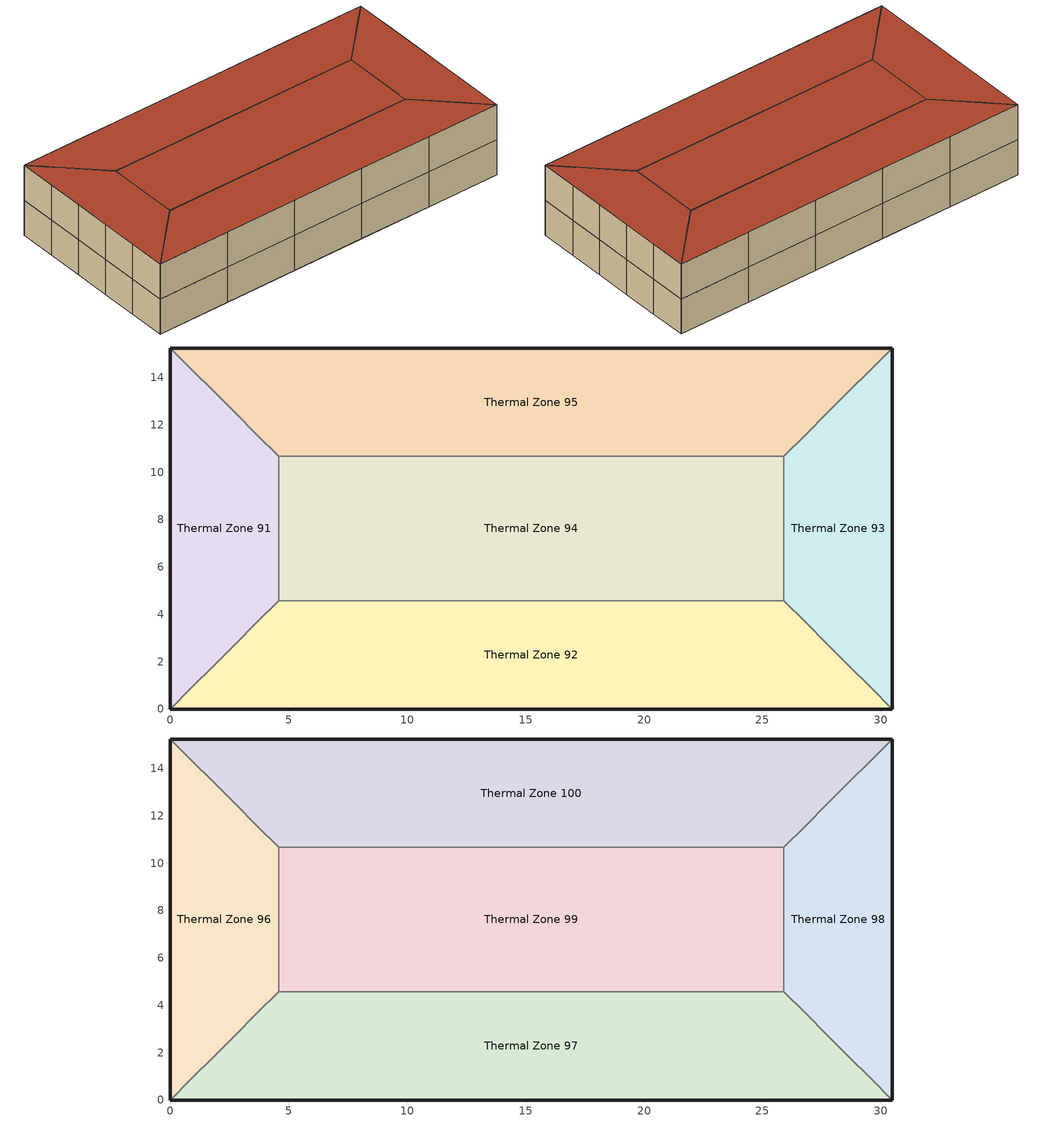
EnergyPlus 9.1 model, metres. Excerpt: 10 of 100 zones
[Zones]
Thermal Zone 91
 floor to Thermal Zone 86 (Interior Floor): 0,15.24 4.57,10.67 4.57,4.57 0,0 z54.86
 wall outside (ASHRAE 90.1-2010 ExtWall Mass ClimateZone 5): 0,15.24 0,12.19 0,9.14 0,6.1 0,3.05 0,0 z54.86:57.91
 wall to Thermal Zone 94 (Interior Wall): 4.57,4.57 4.57,5.79 4.57,7.01 4.57,8.23 4.57,9.45 4.57,10.67 z54.86:57.91
 wall to Thermal Zone 92 (Interior Wall): 0,0 0.91,0.91 1.83,1.83 2.74,2.74 3.66,3.66 4.57,4.57 z54.86:57.91
 wall to Thermal Zone 95 (Interior Wall): 4.57,10.67 3.66,11.58 2.74,12.5 1.83,13.41 0.91,14.33 0,15.24 z54.86:57.91
Thermal Zone 92
 floor to Thermal Zone 87 (Interior Floor): 25.91,4.57 30.48,0 0,0 4.57,4.57 z54.86
 wall outside (ASHRAE 90.1-2010 ExtWall Mass ClimateZone 5): 0,0 6.1,0 12.19,0 18.29,0 24.38,0 30.48,0 z54.86:57.91
 wall to Thermal Zone 94 (Interior Wall): 25.91,4.57 21.64,4.57 17.37,4.57 13.11,4.57 8.84,4.57 4.57,4.57 z54.86:57.91
 wall to Thermal Zone 93 (Interior Wall): 30.48,0 29.57,0.91 28.65,1.83 27.74,2.74 26.82,3.66 25.91,4.57 z54.86:57.91
Thermal Zone 93
 floor to Thermal Zone 88 (Interior Floor): 30.48,15.24 30.48,0 25.91,4.57 25.91,10.67 z54.86
 wall outside (ASHRAE 90.1-2010 ExtWall Mass ClimateZone 5): 30.48,0 30.48,3.05 30.48,6.1 30.48,9.14 30.48,12.19 30.48,15.24 z54.86:57.91
 wall to Thermal Zone 94 (Interior Wall): 25.91,10.67 25.91,9.45 25.91,8.23 25.91,7.01 25.91,5.79 25.91,4.57 z54.86:57.91
 wall to Thermal Zone 95 (Interior Wall): 30.48,15.24 29.57,14.33 28.65,13.41 27.74,12.5 26.82,11.58 25.91,10.67 z54.86:57.91
Thermal Zone 94
 floor to Thermal Zone 89 (Interior Floor): 25.91,10.67 25.91,4.57 4.57,4.57 4.57,10.67 z54.86
 wall to Thermal Zone 95 (Interior Wall): 25.91,10.67 21.64,10.67 17.37,10.67 13.11,10.67 8.84,10.67 4.57,10.67 z54.86:57.91
Thermal Zone 95
 floor to Thermal Zone 90 (Interior Floor): 30.48,15.24 25.91,10.67 4.57,10.67 0,15.24 z54.86
 wall outside (ASHRAE 90.1-2010 ExtWall Mass ClimateZone 5): 30.48,15.24 24.38,15.24 18.29,15.24 12.19,15.24 6.1,15.24 0,15.24 z54.86:57.91
Thermal Zone 100
 floor to Thermal Zone 95 (Interior Floor): 30.48,15.24 25.91,10.67 4.57,10.67 0,15.24 z57.91
 wall outside (ASHRAE 90.1-2010 ExtWall Mass ClimateZone 5): 30.48,15.24 24.38,15.24 18.29,15.24 12.19,15.24 6.1,15.24 0,15.24 z57.91:60.96
 wall to Thermal Zone 98 (Interior Wall): 25.91,10.67 26.82,11.58 27.74,12.5 28.65,13.41 29.57,14.33 30.48,15.24 z57.91:60.96
 wall to Thermal Zone 99 (Interior Wall): 4.57,10.67 8.84,10.67 13.11,10.67 17.37,10.67 21.64,10.67 25.91,10.67 z57.91:60.96
 wall to Thermal Zone 96 (Interior Wall): 0,15.24 0.91,14.33 1.83,13.41 2.74,12.5 3.66,11.58 4.57,10.67 z57.91:60.96
 roof outside (ASHRAE 90.1-2010 ExtRoof IEAD ClimateZone 2-8): 25.91,10.67 30.48,15.24 0,15.24 4.57,10.67 z60.96
Thermal Zone 96
 floor to Thermal Zone 91 (Interior Floor): 0,15.24 4.57,10.67 4.57,4.57 0,0 z57.91
 wall outside (ASHRAE 90.1-2010 ExtWall Mass ClimateZone 5): 0,15.24 0,12.19 0,9.14 0,6.1 0,3.05 0,0 z57.91:60.96
 wall to Thermal Zone 99 (Interior Wall): 4.57,4.57 4.57,5.79 4.57,7.01 4.57,8.23 4.57,9.45 4.57,10.67 z57.91:60.96
 wall to Thermal Zone 97 (Interior Wall): 0,0 0.91,0.91 1.83,1.83 2.74,2.74 3.66,3.66 4.57,4.57 z57.91:60.96
 roof outside (ASHRAE 90.1-2010 ExtRoof IEAD ClimateZone 2-8): 0,0 4.57,4.57 4.57,10.67 0,15.24 z60.96
Thermal Zone 97
 floor to Thermal Zone 92 (Interior Floor): 25.91,4.57 30.48,0 0,0 4.57,4.57 z57.91
 wall outside (ASHRAE 90.1-2010 ExtWall Mass ClimateZone 5): 0,0 6.1,0 12.19,0 18.29,0 24.38,0 30.48,0 z57.91:60.96
 wall to Thermal Zone 99 (Interior Wall): 25.91,4.57 21.64,4.57 17.37,4.57 13.11,4.57 8.84,4.57 4.57,4.57 z57.91:60.96
 wall to Thermal Zone 98 (Interior Wall): 30.48,0 29.57,0.91 28.65,1.83 27.74,2.74 26.82,3.66 25.91,4.57 z57.91:60.96
 roof outside (ASHRAE 90.1-2010 ExtRoof IEAD ClimateZone 2-8): 30.48,0 25.91,4.57 4.57,4.57 0,0 z60.96
Thermal Zone 98
 floor to Thermal Zone 93 (Interior Floor): 30.48,15.24 30.48,0 25.91,4.57 25.91,10.67 z57.91
 wall outside (ASHRAE 90.1-2010 ExtWall Mass ClimateZone 5): 30.48,0 30.48,3.05 30.48,6.1 30.48,9.14 30.48,12.19 30.48,15.24 z57.91:60.96
 wall to Thermal Zone 99 (Interior Wall): 25.91,10.67 25.91,9.45 25.91,8.23 25.91,7.01 25.91,5.79 25.91,4.57 z57.91:60.96
 roof outside (ASHRAE 90.1-2010 ExtRoof IEAD ClimateZone 2-8): 30.48,0 30.48,15.24 25.91,10.67 25.91,4.57 z60.96
Thermal Zone 99
 floor to Thermal Zone 94 (Interior Floor): 25.91,10.67 25.91,4.57 4.57,4.57 4.57,10.67 z57.91
 roof outside (ASHRAE 90.1-2010 ExtRoof IEAD ClimateZone 2-8): 25.91,4.57 25.91,10.67 4.57,10.67 4.57,4.57 z60.96
[Building]
Building 1
[Site:Location]
Chicago Ohare Intl Ap: Latitude {deg}=41.98; Longitude {deg}=-87.92; Time Zone {hr}=-6; Elevation {m}=201
[Material] Thermal Absorptance=0.9
Name | Roughness | Thickness {m} | Conductivity {W/m-K} | Density {kg/m3} | Specific Heat {J/kg-K} | Solar Absorptance | Visible Absorptance
1/2IN Gypsum | Smooth | 0.0127 | 0.16 | 784.9 | 830 | 0.4 | 0.4
1IN Stucco | Smooth | 0.0253 | 0.6918 | 1858 | 837 | 0.92 | 0.92
8IN CONCRETE HW RefBldg | Rough | 0.2032 | 1.311 | 2240 | 836.8 | 0.7 | 0.7
F16 Acoustic tile | MediumSmooth | 0.0191 | 0.06 | 368 | 590 | 0.3 | 0.3
G01a 19mm gypsum board | MediumSmooth | 0.019 | 0.16 | 800 | 1090 | 0.4 | 0.4
IEAD Roof Insulation R-19.72 IP | MediumRough | 0.170137 | 0.049 | 265 | 836.8 | 0.7 | 0.7
M11 100mm lightweight concrete | MediumRough | 0.1016 | 0.53 | 1280 | 840 | 0.5 | 0.5
Mass Wall Insulation R-8.72 IP | MediumRough | 0.075271 | 0.049 | 265 | 836.8 | 0.7 | 0.7
Metal Decking | MediumSmooth | 0.0015 | 45.006 | 7680 | 418.4 | 0.6 | 0.6
Roof Membrane | VeryRough | 0.0095 | 0.16 | 1121.29 | 1460 | 0.7 | 0.7
[Material:AirGap]
Name | Thermal Resistance {m2-K/W}
F04 Wall air space resistance | 0.15
F05 Ceiling air space resistance | 0.18
[Construction]
ASHRAE 90.1-2010 ExtRoof IEAD ClimateZone 2-8: Roof Membrane, IEAD Roof Insulation R-19.72 IP, Metal Decking
ASHRAE 90.1-2010 ExtWall Mass ClimateZone 5: 1IN Stucco, 8IN CONCRETE HW RefBldg, Mass Wall Insulation R-8.72 IP, 1/2IN Gypsum
Interior Floor: F16 Acoustic tile, F05 Ceiling air space resistance, M11 100mm lightweight concrete
Interior Wall: G01a 19mm gypsum board, F04 Wall air space resistance, G01a 19mm gypsum board
[Zone]
Thermal Zone 100; Thermal Zone 91; Thermal Zone 92; Thermal Zone 93; Thermal Zone 94; Thermal Zone 95; Thermal Zone 96; Thermal Zone 97; Thermal Zone 98; Thermal Zone 99
